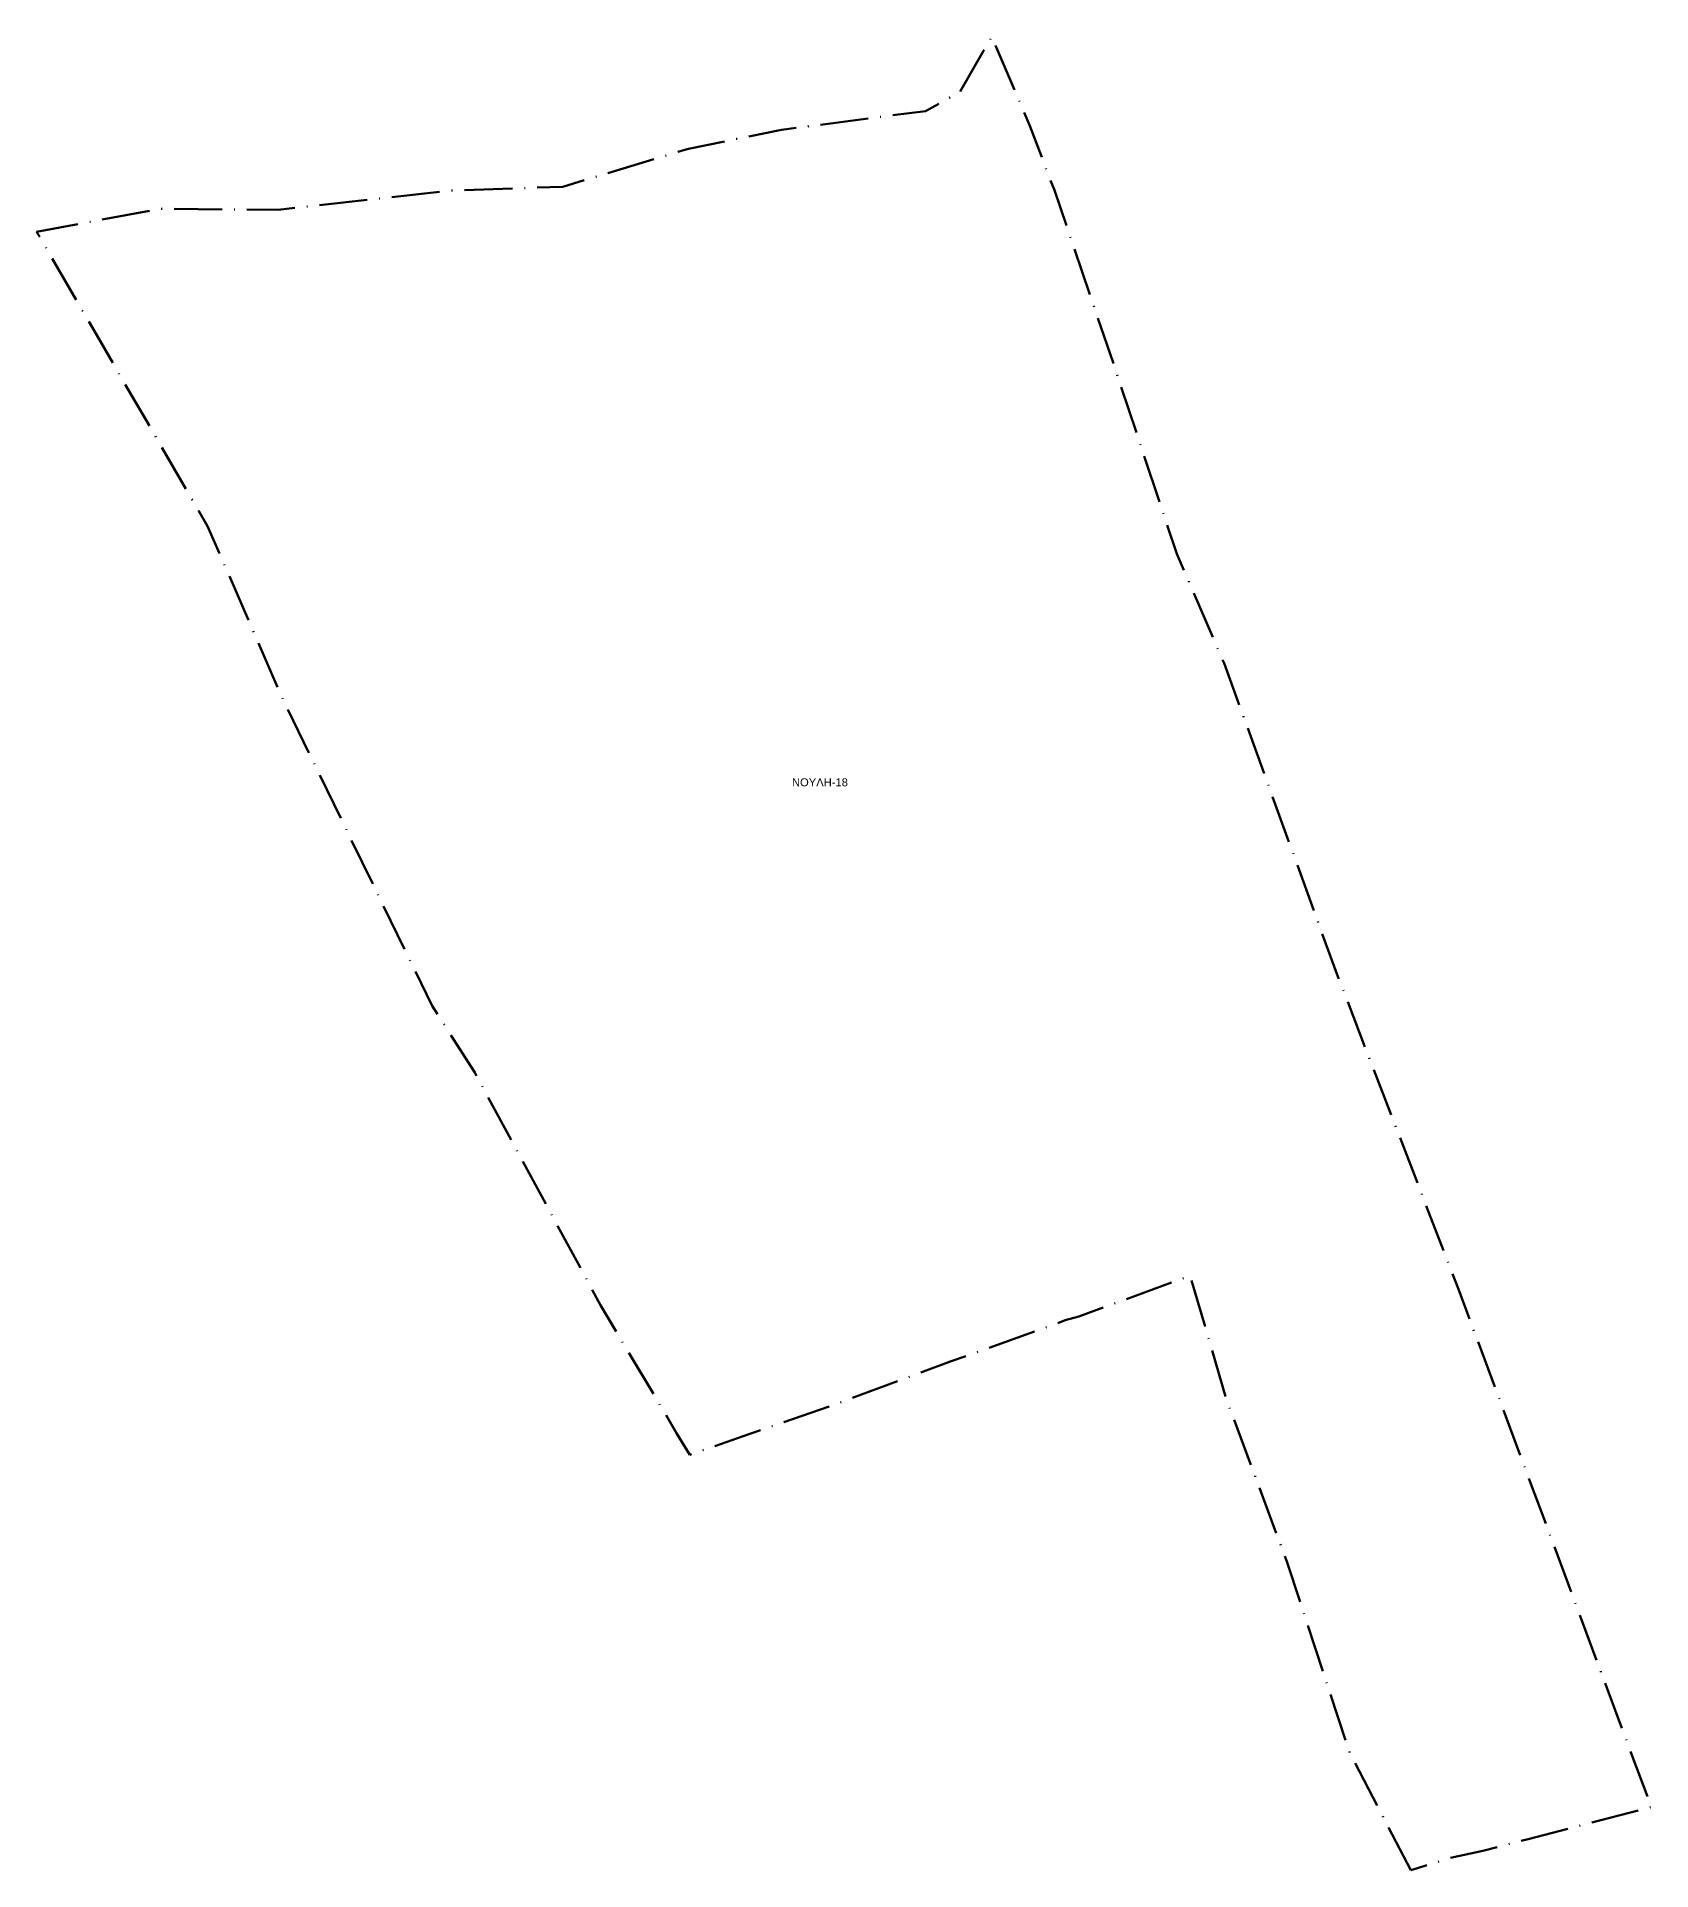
# Model space of a CAD drawing. Header units: metres. Extents: x 245125 to 394351, y 270578 to 4233311.
# Drawn here: x 320579.2 to 320780.9, y 4127808.5 to 4128037.6 of the extents above; entities that cross this region are included whole.
import ezdxf

# ---------------------------------------------------------------- set-up
doc = ezdxf.new("R2010")
doc.units = ezdxf.units.M
doc.linetypes.add('DASHDOT_LINE', pattern=[18, 12, -3, 0, -3])
doc.layers.add('topo2018', color=5, linetype='Continuous')
doc.styles.get("Standard").update_dxf_attribs({"font": 'arial.ttf'})

msp = doc.modelspace()

# ---------------------------------------------------------------- linework, layer by layer
at = {"layer": 'topo2018', "color": 5, "linetype": 'DASHDOT_LINE', "lineweight": 50, "ltscale": 0.5, "flags": 128}
msp.add_lwpolyline([(320750.86, 4127808.48), (320743.21, 4127823.22), (320735.38, 4127847.05), (320727.81, 4127867.38), (320723.3, 4127882.77), (320709.38, 4127877.66), (320707.69, 4127877.21), (320705.5, 4127876.37), (320693.42, 4127872.07), (320679.77, 4127866.99), (320667.44, 4127862.71), (320660.77, 4127860.39), (320659.14, 4127863.11), (320649.62, 4127879.1), (320633.91, 4127908.15), (320628.6, 4127916.48), (320610.14, 4127954.35), (320600.54, 4127976.4), (320586.68, 4128000.28), (320579.18, 4128013.2), (320594.63, 4128016.07), (320609.35, 4128015.93), (320630.7, 4128018.33), (320644.94, 4128018.82), (320660.62, 4128023.57), (320672.22, 4128025.93), (320690.21, 4128028.28), (320694.48, 4128030.6), (320697.49, 4128035.8), (320698.52, 4128037.57), (320703.25, 4128026.42), (320706.33, 4128018.38), (320714.47, 4127994.47), (320721.62, 4127972.97), (320727.53, 4127959.3), (320741.75, 4127920.14), (320742.87, 4127917.25), (320756.81, 4127881.1), (320780.91, 4127816.37), (320765.54, 4127812.38), (320759.87, 4127810.9), (320755.8, 4127810.03), (320751.69, 4127808.74), (320750.86, 4127808.48)], close=True, dxfattribs=at)

# ---------------------------------------------------------------- texts
at = {"layer": 'topo2018', "color": 5, "ltscale": 2, "insert": (320673.55, 4127944.91), "char_height": 1, "width": 11.1699, "attachment_point": 1}
msp.add_mtext('NOYΛΗ-18', dxfattribs=at)

doc.saveas('drawing.dxf')
